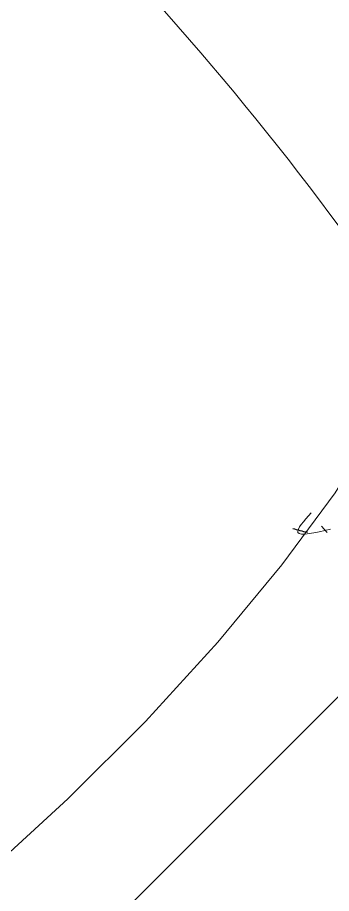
# Model space of a CAD drawing. Header units: millimetres. Extents: x -635 to 515, y -448 to 489.
# Drawn here: x 155.86 to 161.05, y 195.35 to 209.82 of the extents above; entities that cross this region are included whole.
import ezdxf

# ---------------------------------------------------------------- set-up
doc = ezdxf.new("R2010")
doc.units = ezdxf.units.MM

msp = doc.modelspace()

# ---------------------------------------------------------------- linework, layer by layer
at = {"color": 144, "linetype": 'Continuous', "lineweight": 18}
for p, q in [((160.885, 201.413), (160.978, 201.31)), ((161.367, 198.805), (156.083, 193.52))]:
    msp.add_line(p, q, dxfattribs=at)
at = {"color": 144, "linetype": 'Continuous', "lineweight": 18, "flags": 128}
msp.add_lwpolyline([(162.178, 204.948), (162.312, 204.547), (162.172, 203.896), (161.765, 203.024), (161.108, 201.968), (160.231, 200.776), (159.172, 199.498), (157.976, 198.19), (156.697, 196.911), (155.39, 195.716), (154.112, 194.656), (152.919, 193.779), (151.863, 193.123), (150.991, 192.716), (150.34, 192.576), (149.939, 192.709)], dxfattribs=at)
at = {"color": 144, "linetype": 'Continuous', "lineweight": 18}
for centre, radius, start, end in [((121.893, 177.453), 48.774, 34.3141, 55.6859), ((160.544, 178.502), 28, 225, 45)]:
    msp.add_arc(centre, radius, start, end, dxfattribs=at)
msp.add_open_spline([(161.035, 201.366), (160.78, 201.306), (160.32, 201.197), (160.593, 201.5), (160.715, 201.634)], degree=3, knots=[0, 0, 0, 0, 0.554397, 1, 1, 1, 1], dxfattribs=at)
at = {"color": 7, "linetype": 'Continuous', "lineweight": 25}
msp.add_open_spline([(160.653, 201.308), (160.613, 201.319), (160.532, 201.34), (160.451, 201.362), (160.411, 201.373)], degree=3, knots=[0, 0, 0, 0, 0.49997, 1, 1, 1, 1], dxfattribs=at)

doc.saveas('drawing.dxf')
